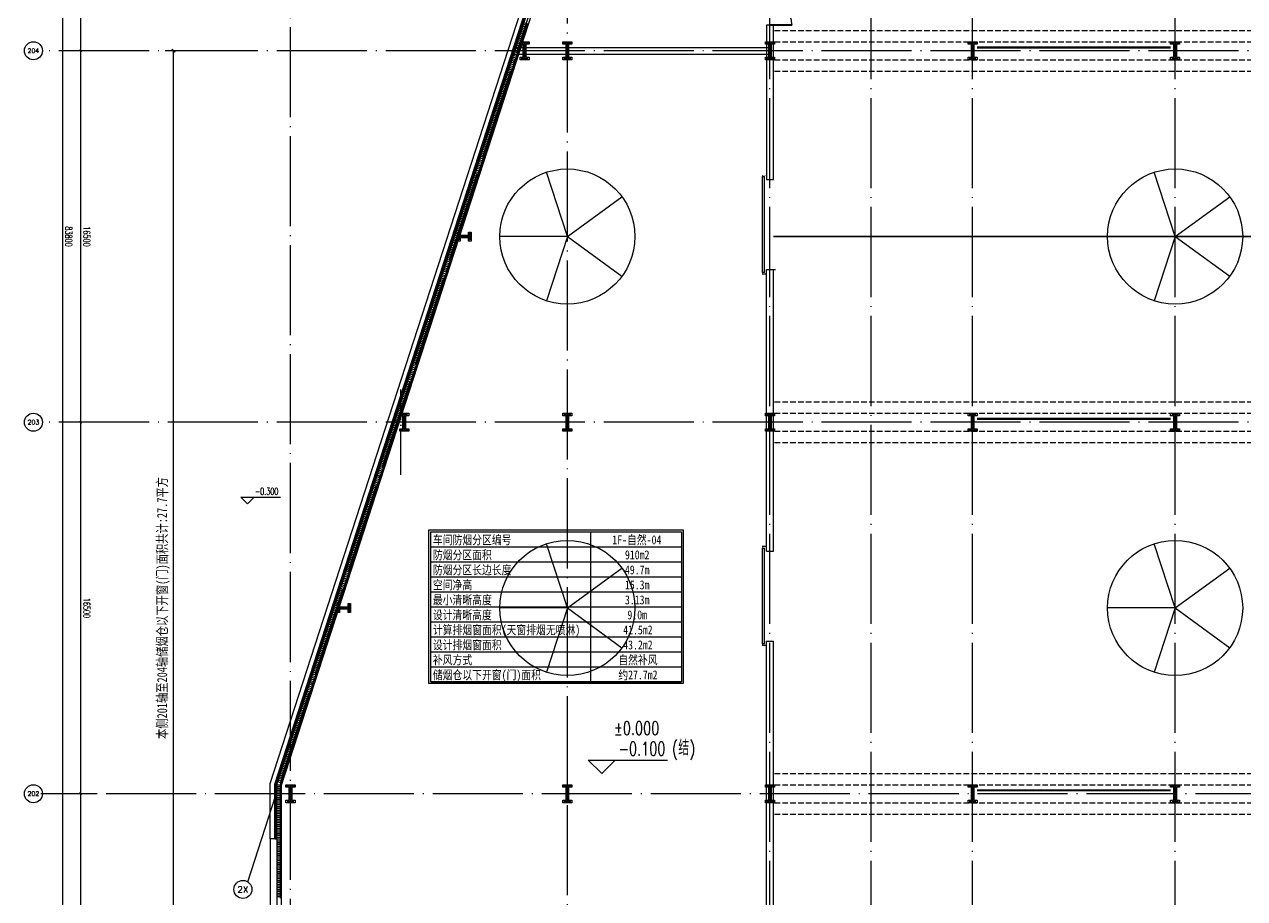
# Model space of a CAD drawing. Extents: x -555607 to 460190, y 498714 to 1664455.
# Drawn here: x -296975 to -242769, y 651913 to 690741 of the extents above; entities that cross this region are included whole.
import ezdxf
from ezdxf.enums import TextEntityAlignment as Align

# ---------------------------------------------------------------- set-up
doc = ezdxf.new("R2010")
doc.units = 0
doc.header["$LTSCALE"] = 1000
doc.header["$MEASUREMENT"] = 0
for name, pattern in [('10平面$0$DASH', [0.35, 0.25, -0.1]), ('CENTER', [2, 1.25, -0.25, 0.25, -0.25]), ('DASH', [0.35, 0.25, -0.1]), ('DOTE', [2.42, 2, -0.2, 0.02, -0.2])]:
    doc.linetypes.add(name, pattern=pattern)
doc.layers.get('Defpoints').update_dxf_attribs({"color": 210})
for name, color, linetype in [('10平面$0$WINDOW', 8, 'Continuous'), ('99平面图例外参$0$A-HATCH-2', 251, 'Continuous'), ('A-AXIS-D', 1, 'Continuous'), ('A-AXIS-DOTE', 14, 'DOTE'), ('A-AXIS-DP', 126, 'Continuous'), ('A-HATCH-2', 251, 'Continuous'), ('A-LIN-V', 9, 'Continuous'), ('A-SFCE', 30, 'Continuous'), ('AS-COLN', 6, 'Continuous'), ('AS-WALL', 40, 'Continuous'), ('TH_DIM', 3, 'Continuous'), ('建-墙-幕', 8, 'Continuous'), ('建-标高', 3, 'Continuous'), ('暖通', 7, 'Continuous')]:
    doc.layers.add(name, color=color, linetype=linetype)
doc.layers.add('A-加建区域', color=47, linetype='Continuous', plot=False)
doc.layers.add('柱间支撑', color=6, linetype='CENTER', lineweight=0)
doc.styles.add('-黑体', font='simhei.ttf', dxfattribs={"width": 0.8})
doc.styles.add('_TCH_AXIS', font='COMPLEX', dxfattribs={"bigfont": 'GBCBIG'})
doc.styles.add('_TCH_DIM_T3', font='SIMPLEX', dxfattribs={"width": 0.705882, "bigfont": 'GBCBIG'})
doc.styles.add('A-STANDARD', font='SIMPLEX', dxfattribs={"bigfont": 'GBCBIG'})
doc.styles.get("Standard").update_dxf_attribs({"font": 'gbenor.shx', "bigfont": 'gbcbig.shx'})
doc.styles.add('图框宋体', font='', dxfattribs={"width": 0.75})
doc.styles.get('图框宋体').set_extended_font_data('SimSun')
doc.linetypes.add('字母', pattern='A,12.7,-5.08,["挡烟垂壁",Standard,S=2.54,R=0,X=-2.54,Y=-1.27],-5.08', length=22.86)
doc.dimstyles.new('_TCH_ARCH&&100', dxfattribs={"dimtxt": 297.5, "dimasz": 100, "dimexe": 100, "dimexo": 100, "dimgap": 126.25, "dimtad": 1, "dimdec": 0, "dimzin": 0, "dimdsep": 46, "dimtxsty": '_TCH_DIM_T3', "dimblk": 'ARCHTICK', "dimcen": 0.09, "dimclrt": 7, "dimazin": 2, "dimtfac": 1, "dimtdec": 0, "dimtix": 1, "dimtmove": 2, "dimatfit": 3, "dimfxl": 100, "dimtolj": 1, "dimtzin": 0, "dimarcsym": 0})
doc.dimstyles.new('_TCH_ARCH&&150', dxfattribs={"dimtxt": 446.25, "dimasz": 150, "dimexe": 375, "dimexo": 450, "dimgap": 150, "dimtad": 1, "dimdec": 0, "dimzin": 0, "dimdsep": 46, "dimtxsty": '_TCH_DIM_T3', "dimblk": 'ARCHTICK', "dimcen": 0.09, "dimclrt": 7, "dimazin": 2, "dimtfac": 1, "dimtdec": 0, "dimtix": 1, "dimtmove": 2, "dimatfit": 3, "dimfxl": 1, "dimtolj": 1, "dimtzin": 0, "dimarcsym": 0})

# ---------------------------------------------------------------- blocks, each defined once
blk = doc.blocks.new('w4324324')
at = {"layer": 'A-HATCH-2', "color": 250}
for q in [(-1694760, 686605), (-1697614, 684532), (-1691907, 684532), (-1696524, 681178), (-1692997, 681178)]:
    blk.add_line((-1694760, 683605), q, dxfattribs=at)
blk.add_circle((-1694760, 683605), 3000, dxfattribs=at)
blk = doc.blocks.new('ner546')
at = {"layer": 'A-LIN-V'}
for p in [(581780, 70256), (598280, 70256), (581780, 43256), (598280, 43256)]:
    blk.add_blockref('w4324324', p, dxfattribs=at)
blk = doc.blocks.new('23124232432')
at = {"layer": '柱间支撑', "color": 250, "const_width": 100}
for points in [[(-246054, 689720), (-254654, 689720)], [(-246054, 673220), (-254654, 673220)], [(-246054, 656720), (-254654, 656720)]]:
    blk.add_lwpolyline(points, dxfattribs=at)
blk = doc.blocks.new('nt66')
at = {"layer": 'A-HATCH-2'}
blk.add_lwpolyline([(-195840, 766870), (-195440, 766870), (-195440, 766758), (-195586, 766758), (-195586, 766182), (-195440, 766182), (-195440, 766070), (-195840, 766070), (-195840, 766182), (-195694, 766182), (-195694, 766758), (-195840, 766758)], close=True, dxfattribs=at)
at = {"layer": 'AS-COLN'}
blk.add_lwpolyline([(-195790, 766820), (-195490, 766820), (-195490, 766808), (-195636, 766808), (-195636, 766132), (-195490, 766132), (-195490, 766120), (-195790, 766120), (-195790, 766132), (-195644, 766132), (-195644, 766808), (-195790, 766808)], close=True, dxfattribs=at)
blk = doc.blocks.new('342343243')
at = {"layer": 'A-AXIS-DP', "color": 5}
blk.add_lwpolyline([(-155704, 832070), (-155404, 832070), (-155404, 832058), (-155550, 832058), (-155550, 831582), (-155404, 831582), (-155404, 831570), (-155704, 831570), (-155704, 831582), (-155558, 831582), (-155558, 832058), (-155704, 832058), (-155704, 832070)], close=True, dxfattribs=at)
at = {"layer": 'A-HATCH-2'}
blk.add_lwpolyline([(-155754, 832120), (-155354, 832120), (-155354, 832008), (-155500, 832008), (-155500, 831632), (-155354, 831632), (-155354, 831520), (-155754, 831520), (-155754, 831632), (-155608, 831632), (-155608, 832008), (-155754, 832008)], close=True, dxfattribs=at)
blk = doc.blocks.new('_ArchTick')
at = {"color": 0, "linetype": 'ByBlock', "const_width": 0.4}
blk.add_lwpolyline([(-0.5, -0.5), (0.5, 0.5)], dxfattribs=at)
blk = doc.blocks.new('*D130')
at = {"layer": 'A-AXIS-D', "color": 0, "lineweight": -2, "transparency": 16777216}
for p, q in [((-293860, 723220), (-295383, 723220)), ((-295283, 723220), (-295283, 639420)), ((-293860, 639420), (-295383, 639420))]:
    blk.add_line(p, q, dxfattribs=at)
at = {"layer": 'Defpoints', "color": 0, "transparency": 16777216}
for p in [(-293760, 723220), (-295283, 639420), (-293760, 639420)]:
    blk.add_point(p, dxfattribs=at)
at = {"layer": 'A-AXIS-D', "color": 0, "lineweight": -2, "transparency": 16777216, "xscale": 100, "yscale": 100, "zscale": 100}
for p, rotation in [((-295283, 723220), 90), ((-295283, 639420), 270)]:
    blk.add_blockref('_ArchTick', p, dxfattribs=dict(at, rotation=rotation))
at = {"layer": 'A-AXIS-D', "color": 7, "transparency": 16777216, "insert": (-295008, 681320), "char_height": 297.5, "attachment_point": 5, "rotation": 270, "style": '_TCH_DIM_T3'}
blk.add_mtext('\\A1;83800', dxfattribs=at)
blk = doc.blocks.new('*D300')
at = {"layer": 'A-AXIS-D', "color": 0, "lineweight": -2, "transparency": 16777216}
for p, q in [((-293760, 656570), (-294583, 656570)), ((-294483, 656570), (-294483, 640070)), ((-293760, 640070), (-294583, 640070))]:
    blk.add_line(p, q, dxfattribs=at)
at = {"layer": 'Defpoints', "color": 0, "transparency": 16777216}
for p in [(-293660, 656570), (-294483, 640070), (-293660, 640070)]:
    blk.add_point(p, dxfattribs=at)
at = {"layer": 'A-AXIS-D', "color": 0, "lineweight": -2, "transparency": 16777216, "xscale": 100, "yscale": 100, "zscale": 100}
for p, rotation in [((-294483, 656570), 90), ((-294483, 640070), 270)]:
    blk.add_blockref('_ArchTick', p, dxfattribs=dict(at, rotation=rotation))
at = {"layer": 'A-AXIS-D', "color": 7, "transparency": 16777216, "insert": (-294208, 648320), "char_height": 297.5, "attachment_point": 5, "rotation": 270, "style": '_TCH_DIM_T3'}
blk.add_mtext('\\A1;16500', dxfattribs=at)
blk = doc.blocks.new('*D301')
at = {"layer": 'A-AXIS-D', "color": 0, "lineweight": -2, "transparency": 16777216}
for p, q in [((-293760, 673070), (-294583, 673070)), ((-294483, 673070), (-294483, 656570)), ((-293760, 656570), (-294583, 656570))]:
    blk.add_line(p, q, dxfattribs=at)
at = {"layer": 'Defpoints', "color": 0, "transparency": 16777216}
for p in [(-293660, 673070), (-294483, 656570), (-293660, 656570)]:
    blk.add_point(p, dxfattribs=at)
at = {"layer": 'A-AXIS-D', "color": 0, "lineweight": -2, "transparency": 16777216, "xscale": 100, "yscale": 100, "zscale": 100}
for p, rotation in [((-294483, 673070), 90), ((-294483, 656570), 270)]:
    blk.add_blockref('_ArchTick', p, dxfattribs=dict(at, rotation=rotation))
at = {"layer": 'A-AXIS-D', "color": 7, "transparency": 16777216, "insert": (-294208, 664820), "char_height": 297.5, "attachment_point": 5, "rotation": 270, "style": '_TCH_DIM_T3'}
blk.add_mtext('\\A1;16500', dxfattribs=at)
blk = doc.blocks.new('*D302')
at = {"layer": 'A-AXIS-D', "color": 0, "lineweight": -2, "transparency": 16777216}
for p, q in [((-293760, 689570), (-294583, 689570)), ((-294483, 689570), (-294483, 673070)), ((-293760, 673070), (-294583, 673070))]:
    blk.add_line(p, q, dxfattribs=at)
at = {"layer": 'Defpoints', "color": 0, "transparency": 16777216}
for p in [(-293660, 689570), (-294483, 673070), (-293660, 673070)]:
    blk.add_point(p, dxfattribs=at)
at = {"layer": 'A-AXIS-D', "color": 0, "lineweight": -2, "transparency": 16777216, "xscale": 100, "yscale": 100, "zscale": 100}
for p, rotation in [((-294483, 689570), 90), ((-294483, 673070), 270)]:
    blk.add_blockref('_ArchTick', p, dxfattribs=dict(at, rotation=rotation))
at = {"layer": 'A-AXIS-D', "color": 7, "transparency": 16777216, "insert": (-294208, 681320), "char_height": 297.5, "attachment_point": 5, "rotation": 270, "style": '_TCH_DIM_T3'}
blk.add_mtext('\\A1;16500', dxfattribs=at)
blk = doc.blocks.new('*D303')
at = {"layer": 'A-AXIS-D', "color": 0, "lineweight": -2, "transparency": 16777216}
for p, q in [((-293760, 706070), (-294583, 706070)), ((-294483, 706070), (-294483, 689570)), ((-293760, 689570), (-294583, 689570))]:
    blk.add_line(p, q, dxfattribs=at)
at = {"layer": 'Defpoints', "color": 0, "transparency": 16777216}
for p in [(-293660, 706070), (-294483, 689570), (-293660, 689570)]:
    blk.add_point(p, dxfattribs=at)
at = {"layer": 'A-AXIS-D', "color": 0, "lineweight": -2, "transparency": 16777216, "xscale": 100, "yscale": 100, "zscale": 100}
for p, rotation in [((-294483, 706070), 90), ((-294483, 689570), 270)]:
    blk.add_blockref('_ArchTick', p, dxfattribs=dict(at, rotation=rotation))
at = {"layer": 'A-AXIS-D', "color": 7, "transparency": 16777216, "insert": (-294208, 697820), "char_height": 297.5, "attachment_point": 5, "rotation": 270, "style": '_TCH_DIM_T3'}
blk.add_mtext('\\A1;16500', dxfattribs=at)
blk = doc.blocks.new('DOOR2DLIB$SYSLIB$00000123')
at = {"color": 0}
for p, q in [((0.475, -0.001), (0.475, 0.752)), ((0.475, 0.752), (0.5, 0.752)), ((0.5, -0.001), (0.5, 0.752)), ((-0.5, 0), (-0.5, 0.252)), ((-0.475, 0.252), (-0.5, 0.252)), ((-0.475, 0), (-0.475, 0.252)), ((-0.475, 0), (-0.5, 0)), ((0.475, -0.001), (0.5, -0.001))]:
    blk.add_line(p, q, dxfattribs=at)
for centre, radius, start, end in [((0.505, -0.002), 0.755, 92.2493, 179.7238), ((-0.501, 0.003), 0.251, 359.7899, 84.0974)]:
    blk.add_arc(centre, radius, start, end, dxfattribs=at)
blk = doc.blocks.new('10平面$0$$DorLib2D$00000126')
at = {"color": 0, "linetype": 'Continuous'}
for p, q in [((-0.532, 0.5), (-0.532, 0.9)), ((0.532, 0.9), (0.532, 0.5))]:
    blk.add_line(p, q, dxfattribs=at)
at = {"color": 0, "linetype": '10平面$0$DASH'}
for p, q in [((-0.532, 0.9), (0.532, 0.9)), ((-0.532, 0.5), (0.532, 0.5))]:
    blk.add_line(p, q, dxfattribs=at)
blk = doc.blocks.new('3333')
at = {"layer": 'A-SFCE', "color": 250, "const_width": 20}
blk.add_lwpolyline([(-227064, 766320), (-227064, 766510), (-227244, 766510), (-227244, 766320)], dxfattribs=at)
blk = doc.blocks.new('99平面图例外参$0$$LinePat$填挖边坡')
at = {"color": 0}
for p, q in [((0, 0), (0, -1500)), ((300, 0), (300, -600))]:
    blk.add_line(p, q, dxfattribs=at)
at = {"layer": 'Defpoints', "color": 0}
blk.add_point((600, 0), dxfattribs=at)
blk = doc.blocks.new('*D615')
at = {"layer": 'Defpoints', "color": 0, "transparency": 16777216}
for p in [(-290351, 689570), (-287290, 689570), (-287290, 640070)]:
    blk.add_point(p, dxfattribs=at)
at = {"layer": 'TH_DIM', "color": 0, "lineweight": -2, "transparency": 16777216}
for p, q in [((-287740, 689570), (-290726, 689570)), ((-290351, 640070), (-290351, 689570)), ((-287740, 640070), (-290726, 640070))]:
    blk.add_line(p, q, dxfattribs=at)
at = {"layer": 'TH_DIM', "color": 0, "lineweight": -2, "transparency": 16777216, "xscale": 150, "yscale": 150, "zscale": 150}
for p, rotation in [((-290351, 689570), 90), ((-290351, 640070), 270)]:
    blk.add_blockref('_ArchTick', p, dxfattribs=dict(at, rotation=rotation))
at = {"layer": 'TH_DIM', "color": 7, "transparency": 16777216, "insert": (-290799, 664820), "char_height": 446.25, "attachment_point": 5, "rotation": 90, "style": '图框宋体'}
blk.add_mtext('\\A1;本侧201轴至204轴储烟仓以下开窗(门)面积共计:27.7平方', dxfattribs=at)

msp = doc.modelspace()

# ---------------------------------------------------------------- linework, layer by layer
at = {"layer": 'A-AXIS-D'}
for centre in [(-296575.4, 689571.1), (-296575.4, 673071.1), (-296575.4, 656571.1), (-287266.6, 652321.6)]:
    msp.add_circle(centre, 400, dxfattribs=at)
at = {"layer": 'A-AXIS-DOTE', "color": 250, "ltscale": 2}
for p, q in [((-285154.2, 633381.1), (-285154.2, 728970)), ((-272854.2, 540740), (-272854.2, 728870)), ((-263854.2, 635071.1), (-263854.2, 728870)), ((-259354.2, 635071.1), (-259354.2, 728870)), ((-254854.2, 635071.1), (-254854.2, 728870)), ((-245854.2, 635071.1), (-245854.2, 728870)), ((-122040, 689570), (-296250, 689570)), ((-122040, 673070), (-296250, 673070)), ((-119950, 656570), (-296250, 656570))]:
    msp.add_line(p, q, dxfattribs=at)
at = {"layer": 'A-AXIS-DOTE', "color": 250}
msp.add_line((-280254.2, 670740), (-280254.2, 674530), dxfattribs=at)
at = {"layer": 'A-AXIS-DOTE', "color": 250, "ltscale": 2}
msp.add_lwpolyline([(-287052.7, 652659.6), (-263206.6, 726154)], dxfattribs=at)
at = {"layer": 'A-HATCH-2', "color": 250, "linetype": 'DASH'}
for p, q in [((-263654.2, 690470), (-128354.2, 690470)), ((-263654.2, 689970), (-128354.2, 689970)), ((-263654.2, 689170), (-128354.2, 689170)), ((-263654.2, 688670), (-128354.2, 688670)), ((-263654.2, 673970), (-128354.2, 673970)), ((-263654.2, 673470), (-128354.2, 673470)), ((-263654.2, 672670), (-128354.2, 672670)), ((-263654.2, 672170), (-128354.2, 672170)), ((-263654.2, 657470), (-128354.2, 657470)), ((-263654.2, 656970), (-128354.2, 656970)), ((-263654.2, 656170), (-128354.2, 656170)), ((-263654.2, 655670), (-128354.2, 655670))]:
    msp.add_line(p, q, dxfattribs=at)
at = {"layer": 'A-LIN-V', "color": 250}
for p, q in [((-285554.2, 656954.2), (-269650.4, 705970)), ((-263604.2, 690700), (-263704.2, 690700)), ((-264004.2, 679650), (-264204.2, 679650)), ((-264004.2, 667550), (-264204.2, 667550)), ((-264004.2, 663150), (-264204.2, 663150)), ((-285554.2, 639920), (-285554.2, 656954.2))]:
    msp.add_line(p, q, dxfattribs=at)
msp.add_lwpolyline([(-286054.2, 654570), (-286054.2, 657017.5), (-268359.9, 711551.6), (-268074.6, 711459)], dxfattribs=at)
at = {"layer": 'A-加建区域', "color": 250}
msp.add_line((-263704.2, 679850), (-263604.2, 679850), dxfattribs=at)
at = {"layer": 'AS-WALL'}
for p, q in [((-263704.2, 690700), (-264004.2, 690700)), ((-264004.2, 690700), (-264004.2, 683850)), ((-263704.2, 683850), (-263704.2, 690700)), ((-275133.2, 689720), (-263854.2, 689720)), ((-275230.5, 689420), (-263854.2, 689420)), ((-264004.2, 683850), (-263704.2, 683850)), ((-264004.2, 667350), (-264004.2, 679850)), ((-264004.2, 679850), (-263704.2, 679850)), ((-263704.2, 667350), (-263704.2, 679850)), ((-264004.2, 667350), (-263704.2, 667350)), ((-264004.2, 650850), (-264004.2, 663350)), ((-264004.2, 663350), (-263704.2, 663350)), ((-263704.2, 650850), (-263704.2, 663350)), ((-286054.2, 654570), (-286054.2, 639420)), ((-285754.2, 654570), (-286054.2, 654570)), ((-285754.2, 654570), (-285754.2, 639720))]:
    msp.add_line(p, q, dxfattribs=at)
at = {"layer": '建-墙-幕'}
for p, q in [((-285854.2, 657001.6), (-269928.3, 706085.4)), ((-285820.9, 656996.4), (-269896.6, 706075.1)), ((-285787.5, 656991.1), (-269864.9, 706064.9)), ((-285754.2, 656985.8), (-269833.2, 706054.6)), ((-285854.2, 654570), (-285854.2, 657001.6)), ((-285820.9, 654570), (-285820.9, 656996.4)), ((-285787.5, 654570), (-285787.5, 656991.1)), ((-285754.2, 654570), (-285754.2, 656985.8)), ((-285854.2, 654570), (-285754.2, 654570))]:
    msp.add_line(p, q, dxfattribs=at)
at = {"layer": '建-标高', "color": 8}
for p, q in [((-287065.6, 669448.2), (-287365.6, 669748.2)), ((-287365.6, 669748.2), (-285605.6, 669748.2)), ((-287065.6, 669448.2), (-286765.6, 669748.2)), ((-271326.4, 657463.3), (-271926.4, 658063.3)), ((-271926.4, 658063.3), (-268406.4, 658063.3)), ((-271326.4, 657463.3), (-270726.4, 658063.3))]:
    msp.add_line(p, q, dxfattribs=at)
at = {"layer": '暖通'}
for p, q in [((-271832.5, 668204.3), (-271832.5, 661539.1)), ((-278925.8, 667537.7), (-267783.7, 667537.7)), ((-278925.8, 666871.2), (-267783.7, 666871.2)), ((-278925.8, 666204.7), (-267783.7, 666204.7)), ((-278925.8, 665538.2), (-267783.7, 665538.2)), ((-278925.8, 664871.7), (-267783.7, 664871.7)), ((-278925.8, 664205.1), (-267783.7, 664205.1)), ((-278925.8, 663538.6), (-267783.7, 663538.6)), ((-278925.8, 662872.1), (-267783.7, 662872.1)), ((-278925.8, 662205.6), (-267783.7, 662205.6)), ((-278925.8, 661539.1), (-267783.7, 661539.1)), ((-278925.8, 661539.1), (-267783.7, 661539.1))]:
    msp.add_line(p, q, dxfattribs=at)
at = {"layer": '暖通', "color": 2, "linetype": '字母', "ltscale": 0.05, "const_width": 80}
msp.add_lwpolyline([(-263704.2, 681320), (-129154.2, 681320)], dxfattribs=at)
at = {"layer": '暖通'}
for points in [[(-279005.8, 668284.3), (-267703.7, 668284.3), (-267703.7, 661459.1), (-279005.8, 661459.1)], [(-278925.8, 668204.3), (-267783.7, 668204.3), (-267783.7, 661539.1), (-278925.8, 661539.1)]]:
    msp.add_lwpolyline(points, close=True, dxfattribs=at)

# ---------------------------------------------------------------- block references
at = {"color": 250}
for p in [(-79116.7, -76900), (-77214.2, -76900), (-68214.2, -76900), (-59214.2, -76900), (-50214.2, -76900), (-84464.2, -93400), (-77214.2, -93400), (-68214.2, -93400), (-59214.2, -93400), (-50214.2, -93400), (-89514.2, -109900), (-77214.2, -109900), (-68214.2, -109900), (-59214.2, -109900), (-50214.2, -109900)]:
    msp.add_blockref('nt66', p, dxfattribs=at)
at = {"layer": '10平面$0$WINDOW'}
for name, p, xscale, yscale, zscale, rotation in [('DOOR2DLIB$SYSLIB$00000123', (-263854.2, 691350), -1300, -1300, 300, 90.00000000093479), ('10平面$0$$DorLib2D$00000126', (-264004.2, 681850), -4000, -200, 200, 269.9999999997814), ('10平面$0$$DorLib2D$00000126', (-264004.2, 665350), -4000, -200, 200, 269.9999999997814)]:
    msp.add_blockref(name, p, dxfattribs=dict(at, xscale=xscale, yscale=yscale, zscale=zscale, rotation=rotation))
at = {"layer": '99平面图例外参$0$A-HATCH-2', "color": 250, "yscale": 0.1333333333333333, "zscale": 0.1333333333333333}
for p, xscale, rotation in [((-274638.9, 690595.5), 0.133362719495067, 252.0237134181384), ((-274614.2, 690671.6), 0.133362719495067, 252.0237134181384), ((-274589.5, 690747.7), 0.133362719495067, 252.0237134181384), ((-274811.7, 690062.7), 0.133362719495067, 252.0237134181384), ((-274787, 690138.8), 0.133362719495067, 252.0237134181384), ((-274762.3, 690214.9), 0.133362719495067, 252.0237134181384), ((-274737.6, 690291), 0.133362719495067, 252.0237134181384), ((-274712.9, 690367.1), 0.133362719495067, 252.0237134181384), ((-274688.2, 690443.3), 0.133362719495067, 252.0237134181384), ((-274663.6, 690519.4), 0.133362719495067, 252.0237134181384), ((-275009.3, 689453.8), 0.133362719495067, 252.0237134181384), ((-274984.6, 689529.9), 0.133362719495067, 252.0237134181384), ((-274959.9, 689606), 0.133362719495067, 252.0237134181384), ((-274935.2, 689682.1), 0.133362719495067, 252.0237134181384), ((-274910.5, 689758.2), 0.133362719495067, 252.0237134181384), ((-274885.8, 689834.4), 0.133362719495067, 252.0237134181384), ((-274861.1, 689910.5), 0.133362719495067, 252.0237134181384), ((-274836.4, 689986.6), 0.133362719495067, 252.0237134181384), ((-275182.2, 688921), 0.133362719495067, 252.0237134181384), ((-275157.5, 688997.1), 0.133362719495067, 252.0237134181384), ((-275132.8, 689073.2), 0.133362719495067, 252.0237134181384), ((-275108.1, 689149.4), 0.133362719495067, 252.0237134181384), ((-275083.4, 689225.5), 0.133362719495067, 252.0237134181384), ((-275058.7, 689301.6), 0.133362719495067, 252.0237134181384), ((-275034, 689377.7), 0.133362719495067, 252.0237134181384), ((-275355, 688388.2), 0.133362719495067, 252.0237134181384), ((-275330.3, 688464.4), 0.133362719495067, 252.0237134181384), ((-275305.6, 688540.5), 0.133362719495067, 252.0237134181384), ((-275280.9, 688616.6), 0.133362719495067, 252.0237134181384), ((-275256.2, 688692.7), 0.133362719495067, 252.0237134181384), ((-275231.5, 688768.8), 0.133362719495067, 252.0237134181384), ((-275206.8, 688844.9), 0.133362719495067, 252.0237134181384), ((-275527.9, 687855.5), 0.133362719495067, 252.0237134181384), ((-275503.2, 687931.6), 0.133362719495067, 252.0237134181384), ((-275478.5, 688007.7), 0.133362719495067, 252.0237134181384), ((-275453.8, 688083.8), 0.133362719495067, 252.0237134181384), ((-275429.1, 688159.9), 0.133362719495067, 252.0237134181384), ((-275404.4, 688236), 0.133362719495067, 252.0237134181384), ((-275379.7, 688312.1), 0.133362719495067, 252.0237134181384), ((-275700.8, 687322.7), 0.133362719495067, 252.0237134181384), ((-275676.1, 687398.8), 0.133362719495067, 252.0237134181384), ((-275651.4, 687474.9), 0.133362719495067, 252.0237134181384), ((-275626.7, 687551), 0.133362719495067, 252.0237134181384), ((-275602, 687627.1), 0.133362719495067, 252.0237134181384), ((-275577.3, 687703.2), 0.133362719495067, 252.0237134181384), ((-275552.6, 687779.3), 0.133362719495067, 252.0237134181384), ((-275873.6, 686789.9), 0.133362719495067, 252.0237134181384), ((-275848.9, 686866), 0.133362719495067, 252.0237134181384), ((-275824.2, 686942.1), 0.133362719495067, 252.0237134181384), ((-275799.5, 687018.2), 0.133362719495067, 252.0237134181384), ((-275774.8, 687094.3), 0.133362719495067, 252.0237134181384), ((-275750.1, 687170.5), 0.133362719495067, 252.0237134181384), ((-275725.5, 687246.6), 0.133362719495067, 252.0237134181384), ((-276046.5, 686257.1), 0.133362719495067, 252.0237134181384), ((-276021.8, 686333.2), 0.133362719495067, 252.0237134181384), ((-275997.1, 686409.3), 0.133362719495067, 252.0237134181384), ((-275972.4, 686485.5), 0.133362719495067, 252.0237134181384), ((-275947.7, 686561.6), 0.133362719495067, 252.0237134181384), ((-275923, 686637.7), 0.133362719495067, 252.0237134181384), ((-275898.3, 686713.8), 0.133362719495067, 252.0237134181384), ((-276219.4, 685724.3), 0.133362719495067, 252.0237134181384), ((-276194.7, 685800.4), 0.133362719495067, 252.0237134181384), ((-276170, 685876.6), 0.133362719495067, 252.0237134181384), ((-276145.3, 685952.7), 0.133362719495067, 252.0237134181384), ((-276120.6, 686028.8), 0.133362719495067, 252.0237134181384), ((-276095.9, 686104.9), 0.133362719495067, 252.0237134181384), ((-276071.2, 686181), 0.133362719495067, 252.0237134181384), ((-276416.9, 685115.4), 0.133362719495067, 252.0237134181384), ((-276392.2, 685191.6), 0.133362719495067, 252.0237134181384), ((-276367.5, 685267.7), 0.133362719495067, 252.0237134181384), ((-276342.8, 685343.8), 0.133362719495067, 252.0237134181384), ((-276318.1, 685419.9), 0.133362719495067, 252.0237134181384), ((-276293.4, 685496), 0.133362719495067, 252.0237134181384), ((-276268.7, 685572.1), 0.133362719495067, 252.0237134181384), ((-276244.1, 685648.2), 0.133362719495067, 252.0237134181384), ((-276589.8, 684582.7), 0.133362719495067, 252.0237134181384), ((-276565.1, 684658.8), 0.133362719495067, 252.0237134181384), ((-276540.4, 684734.9), 0.133362719495067, 252.0237134181384), ((-276515.7, 684811), 0.133362719495067, 252.0237134181384), ((-276491, 684887.1), 0.133362719495067, 252.0237134181384), ((-276466.3, 684963.2), 0.133362719495067, 252.0237134181384), ((-276441.6, 685039.3), 0.133362719495067, 252.0237134181384), ((-276762.7, 684049.9), 0.133362719495067, 252.0237134181384), ((-276738, 684126), 0.133362719495067, 252.0237134181384), ((-276713.3, 684202.1), 0.133362719495067, 252.0237134181384), ((-276688.6, 684278.2), 0.133362719495067, 252.0237134181384), ((-276663.9, 684354.3), 0.133362719495067, 252.0237134181384), ((-276639.2, 684430.4), 0.133362719495067, 252.0237134181384), ((-276614.5, 684506.6), 0.133362719495067, 252.0237134181384), ((-276935.5, 683517.1), 0.133362719495067, 252.0237134181384), ((-276910.8, 683593.2), 0.133362719495067, 252.0237134181384), ((-276886.1, 683669.3), 0.133362719495067, 252.0237134181384), ((-276861.4, 683745.4), 0.133362719495067, 252.0237134181384), ((-276836.7, 683821.5), 0.133362719495067, 252.0237134181384), ((-276812, 683897.7), 0.133362719495067, 252.0237134181384), ((-276787.3, 683973.8), 0.133362719495067, 252.0237134181384), ((-277108.4, 682984.3), 0.133362719495067, 252.0237134181384), ((-277083.7, 683060.4), 0.133362719495067, 252.0237134181384), ((-277059, 683136.5), 0.133362719495067, 252.0237134181384), ((-277034.3, 683212.7), 0.133362719495067, 252.0237134181384), ((-277009.6, 683288.8), 0.133362719495067, 252.0237134181384), ((-276984.9, 683364.9), 0.133362719495067, 252.0237134181384), ((-276960.2, 683441), 0.133362719495067, 252.0237134181384), ((-277281.3, 682451.5), 0.133362719495067, 252.0237134181384), ((-277256.6, 682527.7), 0.133362719495067, 252.0237134181384), ((-277231.9, 682603.8), 0.133362719495067, 252.0237134181384), ((-277207.2, 682679.9), 0.133362719495067, 252.0237134181384), ((-277182.5, 682756), 0.133362719495067, 252.0237134181384), ((-277157.8, 682832.1), 0.133362719495067, 252.0237134181384), ((-277133.1, 682908.2), 0.133362719495067, 252.0237134181384), ((-277454.1, 681918.8), 0.133362719495067, 252.0237134181384), ((-277429.4, 681994.9), 0.133362719495067, 252.0237134181384), ((-277404.7, 682071), 0.133362719495067, 252.0237134181384), ((-277380, 682147.1), 0.133362719495067, 252.0237134181384), ((-277355.3, 682223.2), 0.133362719495067, 252.0237134181384), ((-277330.6, 682299.3), 0.133362719495067, 252.0237134181384), ((-277306, 682375.4), 0.133362719495067, 252.0237134181384), ((-277627, 681386), 0.133362719495067, 252.0237134181384), ((-277602.3, 681462.1), 0.133362719495067, 252.0237134181384), ((-277577.6, 681538.2), 0.133362719495067, 252.0237134181384), ((-277552.9, 681614.3), 0.133362719495067, 252.0237134181384), ((-277528.2, 681690.4), 0.133362719495067, 252.0237134181384), ((-277503.5, 681766.5), 0.133362719495067, 252.0237134181384), ((-277478.8, 681842.6), 0.133362719495067, 252.0237134181384), ((-277824.6, 680777.1), 0.133362719495067, 252.0237134181384), ((-277799.9, 680853.2), 0.133362719495067, 252.0237134181384), ((-277775.2, 680929.3), 0.133362719495067, 252.0237134181384), ((-277750.5, 681005.4), 0.133362719495067, 252.0237134181384), ((-277725.8, 681081.5), 0.133362719495067, 252.0237134181384), ((-277701.1, 681157.6), 0.133362719495067, 252.0237134181384), ((-277676.4, 681233.8), 0.133362719495067, 252.0237134181384), ((-277651.7, 681309.9), 0.133362719495067, 252.0237134181384), ((-277997.4, 680244.3), 0.133362719495067, 252.0237134181384), ((-277972.7, 680320.4), 0.133362719495067, 252.0237134181384), ((-277948, 680396.5), 0.133362719495067, 252.0237134181384), ((-277923.3, 680472.6), 0.133362719495067, 252.0237134181384), ((-277898.6, 680548.8), 0.133362719495067, 252.0237134181384), ((-277873.9, 680624.9), 0.133362719495067, 252.0237134181384), ((-277849.2, 680701), 0.133362719495067, 252.0237134181384), ((-278170.3, 679711.5), 0.133362719495067, 252.0237134181384), ((-278145.6, 679787.6), 0.133362719495067, 252.0237134181384), ((-278120.9, 679863.7), 0.133362719495067, 252.0237134181384), ((-278096.2, 679939.9), 0.133362719495067, 252.0237134181384), ((-278071.5, 680016), 0.133362719495067, 252.0237134181384), ((-278046.8, 680092.1), 0.133362719495067, 252.0237134181384), ((-278022.1, 680168.2), 0.133362719495067, 252.0237134181384), ((-278343.2, 679178.7), 0.133362719495067, 252.0237134181384), ((-278318.5, 679254.9), 0.133362719495067, 252.0237134181384), ((-278293.8, 679331), 0.133362719495067, 252.0237134181384), ((-278269.1, 679407.1), 0.133362719495067, 252.0237134181384), ((-278244.4, 679483.2), 0.133362719495067, 252.0237134181384), ((-278219.7, 679559.3), 0.133362719495067, 252.0237134181384), ((-278195, 679635.4), 0.133362719495067, 252.0237134181384), ((-278516, 678646), 0.133362719495067, 252.0237134181384), ((-278491.3, 678722.1), 0.133362719495067, 252.0237134181384), ((-278466.6, 678798.2), 0.133362719495067, 252.0237134181384), ((-278441.9, 678874.3), 0.133362719495067, 252.0237134181384), ((-278417.2, 678950.4), 0.133362719495067, 252.0237134181384), ((-278392.5, 679026.5), 0.133362719495067, 252.0237134181384), ((-278367.8, 679102.6), 0.133362719495067, 252.0237134181384), ((-278688.9, 678113.2), 0.133362719495067, 252.0237134181384), ((-278664.2, 678189.3), 0.133362719495067, 252.0237134181384), ((-278639.5, 678265.4), 0.133362719495067, 252.0237134181384), ((-278614.8, 678341.5), 0.133362719495067, 252.0237134181384), ((-278590.1, 678417.6), 0.133362719495067, 252.0237134181384), ((-278565.4, 678493.7), 0.133362719495067, 252.0237134181384), ((-278540.7, 678569.9), 0.133362719495067, 252.0237134181384), ((-278861.8, 677580.4), 0.133362719495067, 252.0237134181384), ((-278837.1, 677656.5), 0.133362719495067, 252.0237134181384), ((-278812.4, 677732.6), 0.133362719495067, 252.0237134181384), ((-278787.7, 677808.7), 0.133362719495067, 252.0237134181384), ((-278763, 677884.9), 0.133362719495067, 252.0237134181384), ((-278738.3, 677961), 0.133362719495067, 252.0237134181384), ((-278713.6, 678037.1), 0.133362719495067, 252.0237134181384), ((-279034.6, 677047.6), 0.133362719495067, 252.0237134181384), ((-279009.9, 677123.7), 0.133362719495067, 252.0237134181384), ((-278985.2, 677199.8), 0.133362719495067, 252.0237134181384), ((-278960.5, 677276), 0.133362719495067, 252.0237134181384), ((-278935.8, 677352.1), 0.133362719495067, 252.0237134181384), ((-278911.1, 677428.2), 0.133362719495067, 252.0237134181384), ((-278886.5, 677504.3), 0.133362719495067, 252.0237134181384), ((-279232.2, 676438.7), 0.133362719495067, 252.0237134181384), ((-279207.5, 676514.8), 0.133362719495067, 252.0237134181384), ((-279182.8, 676591), 0.133362719495067, 252.0237134181384), ((-279158.1, 676667.1), 0.133362719495067, 252.0237134181384), ((-279133.4, 676743.2), 0.133362719495067, 252.0237134181384), ((-279108.7, 676819.3), 0.133362719495067, 252.0237134181384), ((-279084, 676895.4), 0.133362719495067, 252.0237134181384), ((-279059.3, 676971.5), 0.133362719495067, 252.0237134181384), ((-279405.1, 675906), 0.133362719495067, 252.0237134181384), ((-279380.4, 675982.1), 0.133362719495067, 252.0237134181384), ((-279355.7, 676058.2), 0.133362719495067, 252.0237134181384), ((-279331, 676134.3), 0.133362719495067, 252.0237134181384), ((-279306.3, 676210.4), 0.133362719495067, 252.0237134181384), ((-279281.6, 676286.5), 0.133362719495067, 252.0237134181384), ((-279256.9, 676362.6), 0.133362719495067, 252.0237134181384), ((-279577.9, 675373.2), 0.133362719495067, 252.0237134181384), ((-279553.2, 675449.3), 0.133362719495067, 252.0237134181384), ((-279528.5, 675525.4), 0.133362719495067, 252.0237134181384), ((-279503.8, 675601.5), 0.133362719495067, 252.0237134181384), ((-279479.1, 675677.6), 0.133362719495067, 252.0237134181384), ((-279454.4, 675753.7), 0.133362719495067, 252.0237134181384), ((-279429.7, 675829.8), 0.133362719495067, 252.0237134181384), ((-279750.8, 674840.4), 0.133362719495067, 252.0237134181384), ((-279726.1, 674916.5), 0.133362719495067, 252.0237134181384), ((-279701.4, 674992.6), 0.133362719495067, 252.0237134181384), ((-279676.7, 675068.7), 0.133362719495067, 252.0237134181384), ((-279652, 675144.8), 0.133362719495067, 252.0237134181384), ((-279627.3, 675220.9), 0.133362719495067, 252.0237134181384), ((-279602.6, 675297.1), 0.133362719495067, 252.0237134181384), ((-279923.7, 674307.6), 0.133362719495067, 252.0237134181384), ((-279899, 674383.7), 0.133362719495067, 252.0237134181384), ((-279874.3, 674459.8), 0.133362719495067, 252.0237134181384), ((-279849.6, 674535.9), 0.133362719495067, 252.0237134181384), ((-279824.9, 674612.1), 0.133362719495067, 252.0237134181384), ((-279800.2, 674688.2), 0.133362719495067, 252.0237134181384), ((-279775.5, 674764.3), 0.133362719495067, 252.0237134181384), ((-280096.5, 673774.8), 0.133362719495067, 252.0237134181384), ((-280071.8, 673850.9), 0.133362719495067, 252.0237134181384), ((-280047.1, 673927.1), 0.133362719495067, 252.0237134181384), ((-280022.4, 674003.2), 0.133362719495067, 252.0237134181384), ((-279997.7, 674079.3), 0.133362719495067, 252.0237134181384), ((-279973, 674155.4), 0.133362719495067, 252.0237134181384), ((-279948.3, 674231.5), 0.133362719495067, 252.0237134181384), ((-280269.4, 673242), 0.133362719495067, 252.0237134181384), ((-280244.7, 673318.2), 0.133362719495067, 252.0237134181384), ((-280220, 673394.3), 0.133362719495067, 252.0237134181384), ((-280195.3, 673470.4), 0.133362719495067, 252.0237134181384), ((-280170.6, 673546.5), 0.133362719495067, 252.0237134181384), ((-280145.9, 673622.6), 0.133362719495067, 252.0237134181384), ((-280121.2, 673698.7), 0.133362719495067, 252.0237134181384), ((-280442.3, 672709.3), 0.133362719495067, 252.0237134181384), ((-280417.6, 672785.4), 0.133362719495067, 252.0237134181384), ((-280392.9, 672861.5), 0.133362719495067, 252.0237134181384), ((-280368.2, 672937.6), 0.133362719495067, 252.0237134181384), ((-280343.5, 673013.7), 0.133362719495067, 252.0237134181384), ((-280318.8, 673089.8), 0.133362719495067, 252.0237134181384), ((-280294.1, 673165.9), 0.133362719495067, 252.0237134181384), ((-280639.8, 672100.4), 0.133362719495067, 252.0237134181384), ((-280615.1, 672176.5), 0.133362719495067, 252.0237134181384), ((-280590.4, 672252.6), 0.133362719495067, 252.0237134181384), ((-280565.7, 672328.7), 0.133362719495067, 252.0237134181384), ((-280541, 672404.8), 0.133362719495067, 252.0237134181384), ((-280516.3, 672480.9), 0.133362719495067, 252.0237134181384), ((-280491.6, 672557), 0.133362719495067, 252.0237134181384), ((-280467, 672633.2), 0.133362719495067, 252.0237134181384), ((-280812.7, 671567.6), 0.133362719495067, 252.0237134181384), ((-280788, 671643.7), 0.133362719495067, 252.0237134181384), ((-280763.3, 671719.8), 0.133362719495067, 252.0237134181384), ((-280738.6, 671795.9), 0.133362719495067, 252.0237134181384), ((-280713.9, 671872), 0.133362719495067, 252.0237134181384), ((-280689.2, 671948.2), 0.133362719495067, 252.0237134181384), ((-280664.5, 672024.3), 0.133362719495067, 252.0237134181384), ((-280985.6, 671034.8), 0.133362719495067, 252.0237134181384), ((-280960.9, 671110.9), 0.133362719495067, 252.0237134181384), ((-280936.2, 671187), 0.133362719495067, 252.0237134181384), ((-280911.5, 671263.1), 0.133362719495067, 252.0237134181384), ((-280886.8, 671339.3), 0.133362719495067, 252.0237134181384), ((-280862.1, 671415.4), 0.133362719495067, 252.0237134181384), ((-280837.4, 671491.5), 0.133362719495067, 252.0237134181384), ((-281158.4, 670502), 0.133362719495067, 252.0237134181384), ((-281133.7, 670578.1), 0.133362719495067, 252.0237134181384), ((-281109, 670654.3), 0.133362719495067, 252.0237134181384), ((-281084.3, 670730.4), 0.133362719495067, 252.0237134181384), ((-281059.6, 670806.5), 0.133362719495067, 252.0237134181384), ((-281034.9, 670882.6), 0.133362719495067, 252.0237134181384), ((-281010.2, 670958.7), 0.133362719495067, 252.0237134181384), ((-281331.3, 669969.3), 0.133362719495067, 252.0237134181384), ((-281306.6, 670045.4), 0.133362719495067, 252.0237134181384), ((-281281.9, 670121.5), 0.133362719495067, 252.0237134181384), ((-281257.2, 670197.6), 0.133362719495067, 252.0237134181384), ((-281232.5, 670273.7), 0.133362719495067, 252.0237134181384), ((-281207.8, 670349.8), 0.133362719495067, 252.0237134181384), ((-281183.1, 670425.9), 0.133362719495067, 252.0237134181384), ((-281504.2, 669436.5), 0.133362719495067, 252.0237134181384), ((-281479.5, 669512.6), 0.133362719495067, 252.0237134181384), ((-281454.8, 669588.7), 0.133362719495067, 252.0237134181384), ((-281430.1, 669664.8), 0.133362719495067, 252.0237134181384), ((-281405.4, 669740.9), 0.133362719495067, 252.0237134181384), ((-281380.7, 669817), 0.133362719495067, 252.0237134181384), ((-281356, 669893.1), 0.133362719495067, 252.0237134181384), ((-281677, 668903.7), 0.133362719495067, 252.0237134181384), ((-281652.3, 668979.8), 0.133362719495067, 252.0237134181384), ((-281627.6, 669055.9), 0.133362719495067, 252.0237134181384), ((-281602.9, 669132), 0.133362719495067, 252.0237134181384), ((-281578.2, 669208.1), 0.133362719495067, 252.0237134181384), ((-281553.5, 669284.2), 0.133362719495067, 252.0237134181384), ((-281528.8, 669360.4), 0.133362719495067, 252.0237134181384), ((-281849.9, 668370.9), 0.133362719495067, 252.0237134181384), ((-281825.2, 668447), 0.133362719495067, 252.0237134181384), ((-281800.5, 668523.1), 0.133362719495067, 252.0237134181384), ((-281775.8, 668599.2), 0.133362719495067, 252.0237134181384), ((-281751.1, 668675.4), 0.133362719495067, 252.0237134181384), ((-281726.4, 668751.5), 0.133362719495067, 252.0237134181384), ((-281701.7, 668827.6), 0.133362719495067, 252.0237134181384), ((-282022.8, 667838.1), 0.133362719495067, 252.0237134181384), ((-281998.1, 667914.2), 0.133362719495067, 252.0237134181384), ((-281973.4, 667990.4), 0.133362719495067, 252.0237134181384), ((-281948.7, 668066.5), 0.133362719495067, 252.0237134181384), ((-281924, 668142.6), 0.133362719495067, 252.0237134181384), ((-281899.3, 668218.7), 0.133362719495067, 252.0237134181384), ((-281874.6, 668294.8), 0.133362719495067, 252.0237134181384), ((-282220.3, 667229.2), 0.133362719495067, 252.0237134181384), ((-282195.6, 667305.3), 0.133362719495067, 252.0237134181384), ((-282170.9, 667381.5), 0.133362719495067, 252.0237134181384), ((-282146.2, 667457.6), 0.133362719495067, 252.0237134181384), ((-282121.5, 667533.7), 0.133362719495067, 252.0237134181384), ((-282096.8, 667609.8), 0.133362719495067, 252.0237134181384), ((-282072.1, 667685.9), 0.133362719495067, 252.0237134181384), ((-282047.5, 667762), 0.133362719495067, 252.0237134181384), ((-282393.2, 666696.5), 0.133362719495067, 252.0237134181384), ((-282368.5, 666772.6), 0.133362719495067, 252.0237134181384), ((-282343.8, 666848.7), 0.133362719495067, 252.0237134181384), ((-282319.1, 666924.8), 0.133362719495067, 252.0237134181384), ((-282294.4, 667000.9), 0.133362719495067, 252.0237134181384), ((-282269.7, 667077), 0.133362719495067, 252.0237134181384), ((-282245, 667153.1), 0.133362719495067, 252.0237134181384), ((-282566.1, 666163.7), 0.133362719495067, 252.0237134181384), ((-282541.4, 666239.8), 0.133362719495067, 252.0237134181384), ((-282516.7, 666315.9), 0.133362719495067, 252.0237134181384), ((-282492, 666392), 0.133362719495067, 252.0237134181384), ((-282467.3, 666468.1), 0.133362719495067, 252.0237134181384), ((-282442.6, 666544.2), 0.133362719495067, 252.0237134181384), ((-282417.9, 666620.3), 0.133362719495067, 252.0237134181384), ((-282738.9, 665630.9), 0.133362719495067, 252.0237134181384), ((-282714.2, 665707), 0.133362719495067, 252.0237134181384), ((-282689.5, 665783.1), 0.133362719495067, 252.0237134181384), ((-282664.8, 665859.2), 0.133362719495067, 252.0237134181384), ((-282640.1, 665935.3), 0.133362719495067, 252.0237134181384), ((-282615.4, 666011.5), 0.133362719495067, 252.0237134181384), ((-282590.7, 666087.6), 0.133362719495067, 252.0237134181384), ((-282911.8, 665098.1), 0.133362719495067, 252.0237134181384), ((-282887.1, 665174.2), 0.133362719495067, 252.0237134181384), ((-282862.4, 665250.3), 0.133362719495067, 252.0237134181384), ((-282837.7, 665326.4), 0.133362719495067, 252.0237134181384), ((-282813, 665402.6), 0.133362719495067, 252.0237134181384), ((-282788.3, 665478.7), 0.133362719495067, 252.0237134181384), ((-282763.6, 665554.8), 0.133362719495067, 252.0237134181384), ((-283084.7, 664565.3), 0.133362719495067, 252.0237134181384), ((-283060, 664641.4), 0.133362719495067, 252.0237134181384), ((-283035.3, 664717.6), 0.133362719495067, 252.0237134181384), ((-283010.6, 664793.7), 0.133362719495067, 252.0237134181384), ((-282985.9, 664869.8), 0.133362719495067, 252.0237134181384), ((-282961.2, 664945.9), 0.133362719495067, 252.0237134181384), ((-282936.5, 665022), 0.133362719495067, 252.0237134181384), ((-283257.5, 664032.6), 0.133362719495067, 252.0237134181384), ((-283232.8, 664108.7), 0.133362719495067, 252.0237134181384), ((-283208.1, 664184.8), 0.133362719495067, 252.0237134181384), ((-283183.4, 664260.9), 0.133362719495067, 252.0237134181384), ((-283158.7, 664337), 0.133362719495067, 252.0237134181384), ((-283134, 664413.1), 0.133362719495067, 252.0237134181384), ((-283109.3, 664489.2), 0.133362719495067, 252.0237134181384), ((-283430.4, 663499.8), 0.133362719495067, 252.0237134181384), ((-283405.7, 663575.9), 0.133362719495067, 252.0237134181384), ((-283381, 663652), 0.133362719495067, 252.0237134181384), ((-283356.3, 663728.1), 0.133362719495067, 252.0237134181384), ((-283331.6, 663804.2), 0.133362719495067, 252.0237134181384), ((-283306.9, 663880.3), 0.133362719495067, 252.0237134181384), ((-283282.2, 663956.4), 0.133362719495067, 252.0237134181384), ((-283628, 662890.9), 0.133362719495067, 252.0237134181384), ((-283603.3, 662967), 0.133362719495067, 252.0237134181384), ((-283578.6, 663043.1), 0.133362719495067, 252.0237134181384), ((-283553.9, 663119.2), 0.133362719495067, 252.0237134181384), ((-283529.2, 663195.3), 0.133362719495067, 252.0237134181384), ((-283504.5, 663271.4), 0.133362719495067, 252.0237134181384), ((-283479.8, 663347.6), 0.133362719495067, 252.0237134181384), ((-283455.1, 663423.7), 0.133362719495067, 252.0237134181384), ((-283800.8, 662358.1), 0.133362719495067, 252.0237134181384), ((-283776.1, 662434.2), 0.133362719495067, 252.0237134181384), ((-283751.4, 662510.3), 0.133362719495067, 252.0237134181384), ((-283726.7, 662586.4), 0.133362719495067, 252.0237134181384), ((-283702, 662662.5), 0.133362719495067, 252.0237134181384), ((-283677.3, 662738.7), 0.133362719495067, 252.0237134181384), ((-283652.6, 662814.8), 0.133362719495067, 252.0237134181384), ((-283973.7, 661825.3), 0.133362719495067, 252.0237134181384), ((-283949, 661901.4), 0.133362719495067, 252.0237134181384), ((-283924.3, 661977.5), 0.133362719495067, 252.0237134181384), ((-283899.6, 662053.7), 0.133362719495067, 252.0237134181384), ((-283874.9, 662129.8), 0.133362719495067, 252.0237134181384), ((-283850.2, 662205.9), 0.133362719495067, 252.0237134181384), ((-283825.5, 662282), 0.133362719495067, 252.0237134181384), ((-284146.6, 661292.5), 0.133362719495067, 252.0237134181384), ((-284121.9, 661368.7), 0.133362719495067, 252.0237134181384), ((-284097.2, 661444.8), 0.133362719495067, 252.0237134181384), ((-284072.5, 661520.9), 0.133362719495067, 252.0237134181384), ((-284047.8, 661597), 0.133362719495067, 252.0237134181384), ((-284023.1, 661673.1), 0.133362719495067, 252.0237134181384), ((-283998.4, 661749.2), 0.133362719495067, 252.0237134181384), ((-284319.4, 660759.8), 0.133362719495067, 252.0237134181384), ((-284294.7, 660835.9), 0.133362719495067, 252.0237134181384), ((-284270, 660912), 0.133362719495067, 252.0237134181384), ((-284245.3, 660988.1), 0.133362719495067, 252.0237134181384), ((-284220.6, 661064.2), 0.133362719495067, 252.0237134181384), ((-284195.9, 661140.3), 0.133362719495067, 252.0237134181384), ((-284171.2, 661216.4), 0.133362719495067, 252.0237134181384), ((-284492.3, 660227), 0.133362719495067, 252.0237134181384), ((-284467.6, 660303.1), 0.133362719495067, 252.0237134181384), ((-284442.9, 660379.2), 0.133362719495067, 252.0237134181384), ((-284418.2, 660455.3), 0.133362719495067, 252.0237134181384), ((-284393.5, 660531.4), 0.133362719495067, 252.0237134181384), ((-284368.8, 660607.5), 0.133362719495067, 252.0237134181384), ((-284344.1, 660683.6), 0.133362719495067, 252.0237134181384), ((-284665.2, 659694.2), 0.133362719495067, 252.0237134181384), ((-284640.5, 659770.3), 0.133362719495067, 252.0237134181384), ((-284615.8, 659846.4), 0.133362719495067, 252.0237134181384), ((-284591.1, 659922.5), 0.133362719495067, 252.0237134181384), ((-284566.4, 659998.6), 0.133362719495067, 252.0237134181384), ((-284541.7, 660074.8), 0.133362719495067, 252.0237134181384), ((-284517, 660150.9), 0.133362719495067, 252.0237134181384), ((-284838, 659161.4), 0.133362719495067, 252.0237134181384), ((-284813.3, 659237.5), 0.133362719495067, 252.0237134181384), ((-284788.6, 659313.6), 0.133362719495067, 252.0237134181384), ((-284763.9, 659389.8), 0.133362719495067, 252.0237134181384), ((-284739.2, 659465.9), 0.133362719495067, 252.0237134181384), ((-284714.5, 659542), 0.133362719495067, 252.0237134181384), ((-284689.8, 659618.1), 0.133362719495067, 252.0237134181384), ((-285035.6, 658552.5), 0.133362719495067, 252.0237134181384), ((-285010.9, 658628.6), 0.133362719495067, 252.0237134181384), ((-284986.2, 658704.7), 0.133362719495067, 252.0237134181384), ((-284961.5, 658780.9), 0.133362719495067, 252.0237134181384), ((-284936.8, 658857), 0.133362719495067, 252.0237134181384), ((-284912.1, 658933.1), 0.133362719495067, 252.0237134181384), ((-284887.4, 659009.2), 0.133362719495067, 252.0237134181384), ((-284862.7, 659085.3), 0.133362719495067, 252.0237134181384), ((-285208.5, 658019.7), 0.133362719495067, 252.0237134181384), ((-285183.8, 658095.9), 0.133362719495067, 252.0237134181384), ((-285159.1, 658172), 0.133362719495067, 252.0237134181384), ((-285134.4, 658248.1), 0.133362719495067, 252.0237134181384), ((-285109.7, 658324.2), 0.133362719495067, 252.0237134181384), ((-285085, 658400.3), 0.133362719495067, 252.0237134181384), ((-285060.3, 658476.4), 0.133362719495067, 252.0237134181384), ((-285381.3, 657487), 0.133362719495067, 252.0237134181384), ((-285356.6, 657563.1), 0.133362719495067, 252.0237134181384), ((-285331.9, 657639.2), 0.133362719495067, 252.0237134181384), ((-285307.2, 657715.3), 0.133362719495067, 252.0237134181384), ((-285282.5, 657791.4), 0.133362719495067, 252.0237134181384), ((-285257.8, 657867.5), 0.133362719495067, 252.0237134181384), ((-285233.1, 657943.6), 0.133362719495067, 252.0237134181384), ((-285529.5, 657030.3), 0.133362719495067, 252.0237134181384), ((-285504.8, 657106.4), 0.133362719495067, 252.0237134181384), ((-285480.1, 657182.5), 0.133362719495067, 252.0237134181384), ((-285455.4, 657258.6), 0.133362719495067, 252.0237134181384), ((-285430.7, 657334.7), 0.133362719495067, 252.0237134181384), ((-285406, 657410.9), 0.133362719495067, 252.0237134181384), ((-285554.2, 656954.2), 0.1335983163058314, 270.0000000008098), ((-285554.2, 656874), 0.1335983163058314, 270.0000000008098), ((-285554.2, 656793.9), 0.1335983163058314, 270.0000000008098), ((-285554.2, 656713.7), 0.1335983163058314, 270.0000000008098), ((-285554.2, 656633.5), 0.1335983163058314, 270.0000000008098), ((-285554.2, 656553.4), 0.1335983163058314, 270.0000000008098), ((-285554.2, 656473.2), 0.1335983163058314, 270.0000000008098), ((-285554.2, 656393.1), 0.1335983163058314, 270.0000000008098), ((-285554.2, 656312.9), 0.1335983163058314, 270.0000000008098), ((-285554.2, 656232.8), 0.1335983163058314, 270.0000000008098), ((-285554.2, 656152.6), 0.1335983163058314, 270.0000000008098), ((-285554.2, 656072.4), 0.1335983163058314, 270.0000000008098), ((-285554.2, 655992.3), 0.1335983163058314, 270.0000000008098), ((-285554.2, 655912.1), 0.1335983163058314, 270.0000000008098), ((-285554.2, 655832), 0.1335983163058314, 270.0000000008098), ((-285554.2, 655751.8), 0.1335983163058314, 270.0000000008098), ((-285554.2, 655671.6), 0.1335983163058314, 270.0000000008098), ((-285554.2, 655591.5), 0.1335983163058314, 270.0000000008098), ((-285554.2, 655511.3), 0.1335983163058314, 270.0000000008098), ((-285554.2, 655431.2), 0.1335983163058314, 270.0000000008098), ((-285554.2, 655351), 0.1335983163058314, 270.0000000008098), ((-285554.2, 655270.8), 0.1335983163058314, 270.0000000008098), ((-285554.2, 655190.7), 0.1335983163058314, 270.0000000008098), ((-285554.2, 655110.5), 0.1335983163058314, 270.0000000008098), ((-285554.2, 655030.4), 0.1335983163058314, 270.0000000008098), ((-285554.2, 654950.2), 0.1335983163058314, 270.0000000008098), ((-285554.2, 654870), 0.1335983163058314, 270.0000000008098), ((-285554.2, 654789.9), 0.1335983163058314, 270.0000000008098), ((-285554.2, 654709.7), 0.1335983163058314, 270.0000000008098), ((-285554.2, 654629.6), 0.1335983163058314, 270.0000000008098), ((-285554.2, 654549.4), 0.1335983163058314, 270.0000000008098), ((-285554.2, 654469.3), 0.1335983163058314, 270.0000000008098), ((-285554.2, 654389.1), 0.1335983163058314, 270.0000000008098), ((-285554.2, 654308.9), 0.1335983163058314, 270.0000000008098), ((-285554.2, 654228.8), 0.1335983163058314, 270.0000000008098), ((-285554.2, 654148.6), 0.1335983163058314, 270.0000000008098), ((-285554.2, 654068.5), 0.1335983163058314, 270.0000000008098), ((-285554.2, 653988.3), 0.1335983163058314, 270.0000000008098), ((-285554.2, 653908.1), 0.1335983163058314, 270.0000000008098), ((-285554.2, 653828), 0.1335983163058314, 270.0000000008098), ((-285554.2, 653747.8), 0.1335983163058314, 270.0000000008098), ((-285554.2, 653667.7), 0.1335983163058314, 270.0000000008098), ((-285554.2, 653587.5), 0.1335983163058314, 270.0000000008098), ((-285554.2, 653507.3), 0.1335983163058314, 270.0000000008098), ((-285554.2, 653427.2), 0.1335983163058314, 270.0000000008098), ((-285554.2, 653347), 0.1335983163058314, 270.0000000008098), ((-285554.2, 653266.9), 0.1335983163058314, 270.0000000008098), ((-285554.2, 653186.7), 0.1335983163058314, 270.0000000008098), ((-285554.2, 653106.6), 0.1335983163058314, 270.0000000008098), ((-285554.2, 653026.4), 0.1335983163058314, 270.0000000008098), ((-285554.2, 652946.2), 0.1335983163058314, 270.0000000008098), ((-285554.2, 652866.1), 0.1335983163058314, 270.0000000008098), ((-285554.2, 652785.9), 0.1335983163058314, 270.0000000008098), ((-285554.2, 652705.8), 0.1335983163058314, 270.0000000008098), ((-285554.2, 652625.6), 0.1335983163058314, 270.0000000008098), ((-285554.2, 652545.4), 0.1335983163058314, 270.0000000008098), ((-285554.2, 652465.3), 0.1335983163058314, 270.0000000008098), ((-285554.2, 652385.1), 0.1335983163058314, 270.0000000008098), ((-285554.2, 652305), 0.1335983163058314, 270.0000000008098), ((-285554.2, 652224.8), 0.1335983163058314, 270.0000000008098), ((-285554.2, 652144.6), 0.1335983163058314, 270.0000000008098), ((-285554.2, 652064.5), 0.1335983163058314, 270.0000000008098), ((-285554.2, 651984.3), 0.1335983163058314, 270.0000000008098)]:
    msp.add_blockref('99平面图例外参$0$$LinePat$填挖边坡', p, dxfattribs=dict(at, xscale=xscale, rotation=rotation))
at = {"layer": 'A-AXIS-DP', "color": 250, "rotation": 270}
for p in [(-1109253.5, 525765.8), (-1114607.2, 509265.8)]:
    msp.add_blockref('342343243', p, dxfattribs=at)
at = {"layer": 'A-LIN-V', "color": 250, "rotation": 90.00000000000001}
msp.add_blockref('ner546', (481006.5, 1777800), dxfattribs=at)
at = {"layer": 'A-SFCE', "color": 250}
for p in [(-36950, -82470), (-36950, -98970)]:
    msp.add_blockref('3333', p, dxfattribs=at)
at = {"layer": 'A-SFCE', "color": 250, "xscale": -1, "rotation": 180}
for p in [(-36950, 1446170), (-36950, 1429670)]:
    msp.add_blockref('3333', p, dxfattribs=at)
at = {"layer": '柱间支撑'}
msp.add_blockref('23124232432', (0, 0), dxfattribs=at)

# ---------------------------------------------------------------- texts
at = {"layer": 'A-AXIS-D', "color": 7, "style": '_TCH_AXIS'}
for s, height, p, p2 in [('204', 196.63, (-296837.5, 689472.8), (-296313.2, 689472.8)), ('203', 202.97, (-296836.3, 672969.6), (-296314.4, 672969.6)), ('202', 202.97, (-296836.3, 656469.6), (-296314.4, 656469.6)), ('2X', 270.86, (-287511.6, 652186.1), (-287021.5, 652186.1))]:
    msp.add_text(s, height=height, dxfattribs=at).set_placement(p, p2, align=Align.FIT)
at = {"layer": '建-标高', "color": 8, "style": 'A-STANDARD', "width": 0.705882}
for s, height, p in [('-0.300', 297.5, (-286735.6, 669853.2)), ('%%P0.000', 595, (-270786.4, 659183.3)), ('-0.100', 595, (-270586.4, 658273.3)), ('(', 595, (-268206.4, 658273.3)), (')', 595, (-267434.9, 658273.3))]:
    msp.add_text(s, height=height, dxfattribs=at).set_placement(p)
at = {"layer": '建-标高', "color": 8, "style": 'A-STANDARD'}
msp.add_text('结', height=675.2, dxfattribs=at).set_placement((-267926.4, 658273.3))
at = {"layer": '暖通', "style": '-黑体', "width": 0.8}
for s, p in [('车间防烟分区编号', (-278829.1, 667646.8)), ('防烟分区面积', (-278829.1, 666980.3)), ('防烟分区长边长度', (-278829.1, 666313.8)), ('空间净高', (-278829.1, 665647.3)), ('最小清晰高度', (-278829.1, 664980.8)), ('设计清晰高度', (-278829.1, 664314.2)), ('计算排烟窗面积(天窗排烟无喷淋)', (-278829.1, 663647.7)), ('设计排烟窗面积', (-278829.1, 662981.2)), ('补风方式', (-278829.1, 662314.7)), ('储烟仓以下开窗(门)面积', (-278829.1, 661648.2))]:
    msp.add_text(s, height=400, dxfattribs=at).set_placement(p)
for s, p in [('1F-自然-04', (-269768.9, 667646.8)), ('15.3m', (-269752.3, 665647.3)), ('3.13m', (-269752.3, 664980.8)), ('9.0m', (-269752.3, 664314.2)), ('41.5m2', (-269720.7, 663647.7)), ('自然补风', (-269720.7, 662314.7))]:
    msp.add_text(s, height=400, dxfattribs=at).set_placement(p, align=Align.CENTER)
at = {"layer": '暖通', "color": 6, "style": '-黑体', "width": 0.8}
for s, p in [('910m2', (-269752.3, 666980.3)), ('49.7m', (-269752.3, 666313.8)), ('43.2m2', (-269720.7, 662981.2)), ('约27.7m2', (-269720.7, 661648.2))]:
    msp.add_text(s, height=400, dxfattribs=at).set_placement(p, align=Align.CENTER)

# ---------------------------------------------------------------- dimensions: what is measured, and where the dimension line sits
at = {"layer": 'A-AXIS-D'}
for base, p1, p2, text, picture, middle in [((-295282.6, 639420), (-293760.4, 723220), (-293760.4, 639420), '83800', '*D130', (-295007.6, 681320)), ((-294482.6, 689570), (-293660.4, 706070), (-293660.4, 689570), '16500', '*D303', (-294207.6, 697820)), ((-294482.6, 673070), (-293660.4, 689570), (-293660.4, 673070), '16500', '*D302', (-294207.6, 681320)), ((-294482.6, 656570), (-293660.4, 673070), (-293660.4, 656570), '16500', '*D301', (-294207.6, 664820)), ((-294482.6, 640070), (-293660.4, 656570), (-293660.4, 640070), '16500', '*D300', (-294207.6, 648320))]:
    dim = msp.add_linear_dim(base=base, p1=p1, p2=p2, angle=270, text=text, dimstyle='_TCH_ARCH&&100', override={"dimgap": 0}, dxfattribs=at)
    dim.commit()
    dim.dimension.update_dxf_attribs({"geometry": picture, "text_midpoint": middle, "dimtype": 129, "text_rotation": 270})
at = {"layer": 'TH_DIM', "color": 7}
dim = msp.add_aligned_dim(p1=(-287289.7, 640070), p2=(-287289.7, 689570), distance=3061.7, text='本侧201轴至204轴储烟仓以下开窗(门)面积共计:27.7平方', dimstyle='_TCH_ARCH&&150', override={"dimtxsty": '图框宋体'}, dxfattribs=at)
dim.commit()
dim.dimension.update_dxf_attribs({"geometry": '*D615', "text_midpoint": (-290799.3, 664820)})

doc.saveas('drawing.dxf')
